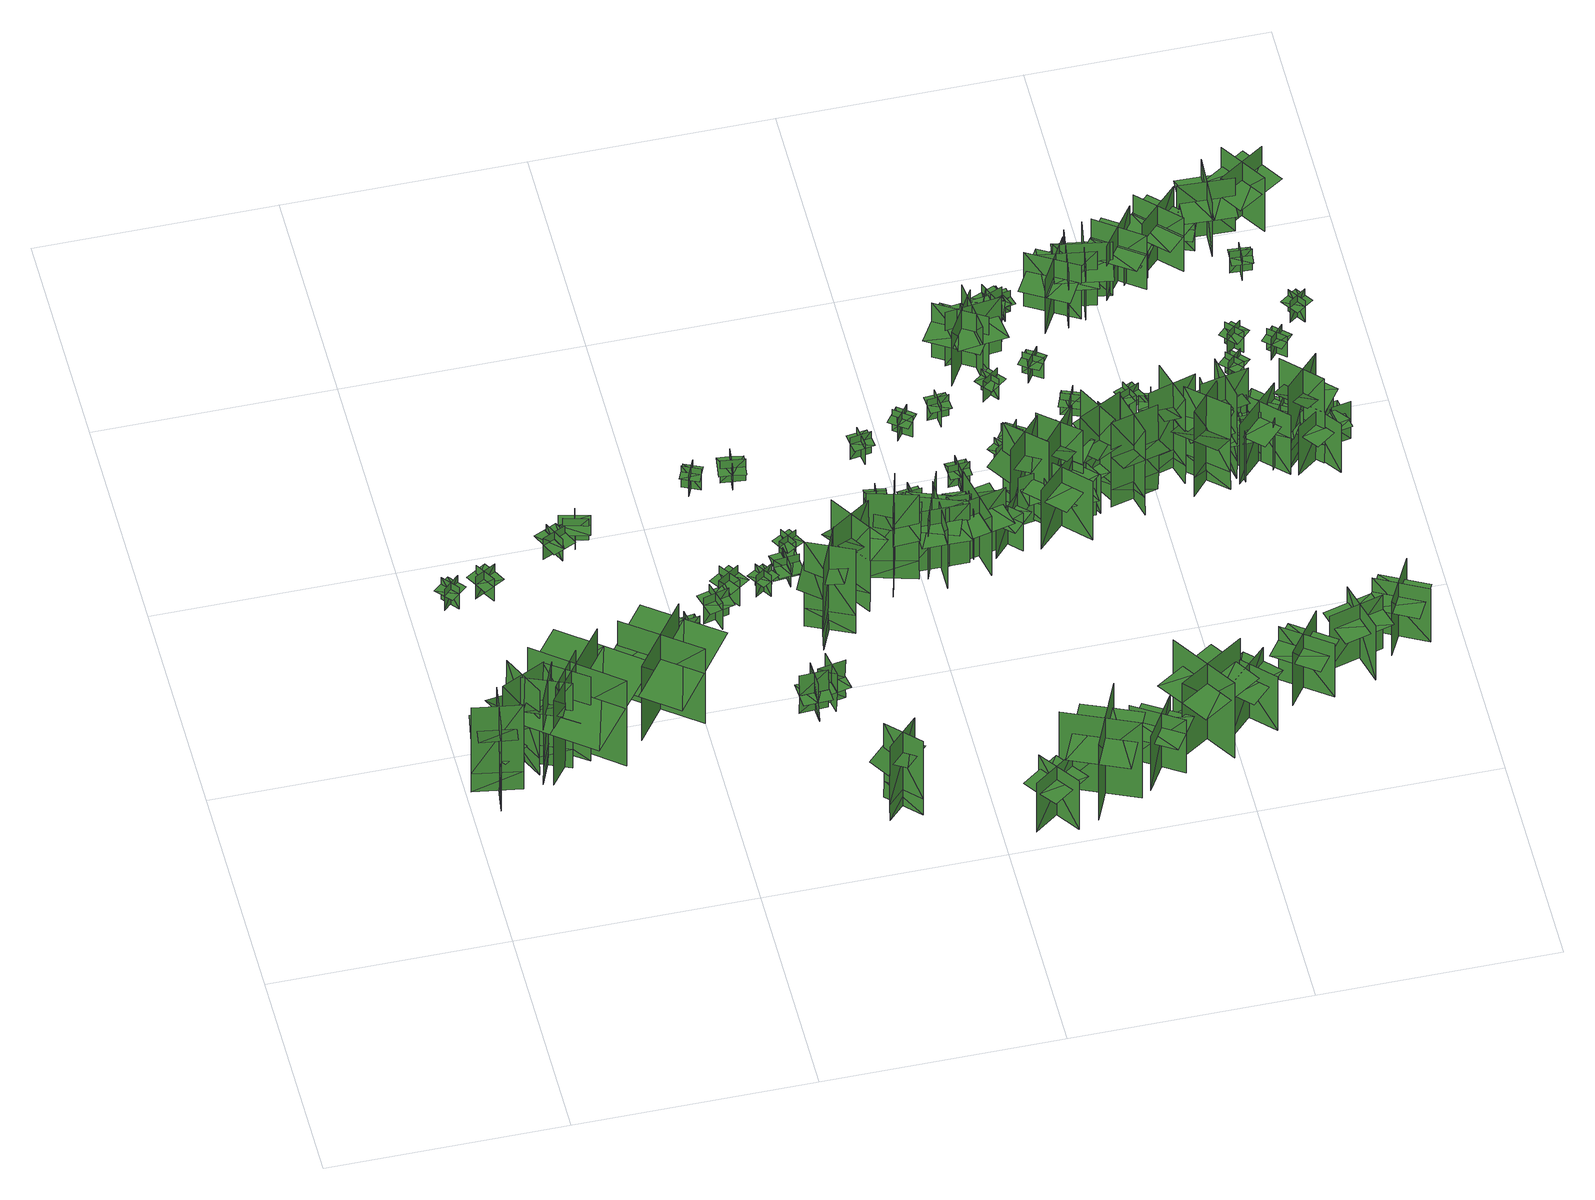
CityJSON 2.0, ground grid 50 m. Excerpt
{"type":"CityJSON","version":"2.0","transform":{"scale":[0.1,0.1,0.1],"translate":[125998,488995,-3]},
"CityObjects":{
"tree1":{"type":"SolitaryVegetationObject","geometry":[{"type":"MultiSurface","lod":"1","boundaries":[[[0,1,2]],[[0,2,3]],[[4,5,6]],[[4,6,7]],[[8,9,5]],[[8,5,4]],[[10,11,1]],[[10,1,0]],[[12,13,14]],[[12,14,15]],[[16,17,18]],[[16,18,19]]]}]},
"tree2":{"type":"SolitaryVegetationObject","geometry":[{"type":"MultiSurface","lod":"1","boundaries":[[[20,21,22]],[[20,22,23]],[[24,25,26]],[[24,26,27]],[[28,29,30]],[[28,30,31]],[[28,32,33]],[[28,33,29]]]}]},
"tree3":{"type":"SolitaryVegetationObject","geometry":[{"type":"MultiSurface","lod":"1","boundaries":[[[34,35,36]],[[34,36,37]],[[38,39,40]],[[38,40,41]],[[42,43,39]],[[42,39,38]],[[44,45,35]],[[44,35,34]],[[46,47,48]],[[46,48,49]],[[50,51,52]],[[50,52,53]]]}]},
"tree4":{"type":"SolitaryVegetationObject","geometry":[{"type":"MultiSurface","lod":"1","boundaries":[[[54,55,56]],[[54,56,57]],[[58,59,60]],[[58,60,61]],[[62,63,59]],[[62,59,58]],[[64,65,55]],[[64,55,54]],[[66,67,68]],[[66,68,69]],[[70,71,72]],[[70,72,73]]]}]},
"tree5":{"type":"SolitaryVegetationObject","geometry":[{"type":"MultiSurface","lod":"1","boundaries":[[[74,75,76]],[[74,76,77]],[[78,79,80]],[[78,80,81]],[[82,83,79]],[[82,79,78]],[[84,85,75]],[[84,75,74]],[[86,87,88]],[[86,88,89]],[[90,91,92]],[[90,92,93]]]}]},
"tree6":{"type":"SolitaryVegetationObject","geometry":[{"type":"MultiSurface","lod":"1","boundaries":[[[94,95,96]],[[94,96,97]],[[98,99,100]],[[98,100,101]],[[102,103,104]],[[102,104,105]],[[102,105,106]],[[102,106,107]]]}]},
"tree7":{"type":"SolitaryVegetationObject","geometry":[{"type":"MultiSurface","lod":"1","boundaries":[[[108,109,110]],[[108,110,111]],[[112,113,114]],[[112,114,115]],[[116,117,118]],[[116,118,119]],[[116,119,120]],[[116,120,121]]]}]},
"tree8":{"type":"SolitaryVegetationObject","geometry":[{"type":"MultiSurface","lod":"1","boundaries":[[[122,123,124]],[[122,124,125]],[[126,127,128]],[[126,128,129]],[[130,131,132]],[[130,132,133]],[[130,133,134]],[[130,134,135]]]}]},
"tree9":{"type":"SolitaryVegetationObject","geometry":[{"type":"MultiSurface","lod":"1","boundaries":[[[136,137,138]],[[136,138,139]],[[140,141,142]],[[140,142,143]],[[144,145,146]],[[144,146,147]],[[144,148,149]],[[144,149,145]]]}]},
"tree10":{"type":"SolitaryVegetationObject","geometry":[{"type":"MultiSurface","lod":"1","boundaries":[[[150,151,152]],[[150,152,153]],[[154,155,156]],[[154,156,157]],[[158,159,160]],[[158,160,161]],[[158,161,162]],[[158,162,163]]]}]},
"tree11":{"type":"SolitaryVegetationObject","geometry":[{"type":"MultiSurface","lod":"1","boundaries":[[[164,165,166]],[[164,166,167]],[[168,169,170]],[[168,170,171]],[[172,173,174]],[[172,174,175]],[[172,175,176]],[[172,176,177]]]}]},
"tree12":{"type":"SolitaryVegetationObject","geometry":[{"type":"MultiSurface","lod":"1","boundaries":[[[178,179,180]],[[178,180,181]],[[182,183,184]],[[182,184,185]],[[186,187,188]],[[186,188,189]],[[186,189,190]],[[186,190,191]]]}]},
"tree13":{"type":"SolitaryVegetationObject","geometry":[{"type":"MultiSurface","lod":"1","boundaries":[[[192,193,194]],[[192,194,195]],[[196,197,198]],[[196,198,199]],[[200,201,202]],[[200,202,203]],[[200,203,204]],[[200,204,205]]]}]},
"tree14":{"type":"SolitaryVegetationObject","geometry":[{"type":"MultiSurface","lod":"1","boundaries":[[[206,207,208]],[[206,208,209]],[[210,211,212]],[[210,212,213]],[[214,215,216]],[[214,216,217]],[[214,217,218]],[[214,218,219]]]}]},
"tree15":{"type":"SolitaryVegetationObject","geometry":[{"type":"MultiSurface","lod":"1","boundaries":[[[220,221,222]],[[220,222,223]],[[224,225,226]],[[224,226,227]],[[228,229,230]],[[228,230,231]],[[228,231,232]],[[228,232,233]]]}]},
"tree16":{"type":"SolitaryVegetationObject","geometry":[{"type":"MultiSurface","lod":"1","boundaries":[[[234,235,236]],[[234,236,237]],[[238,239,240]],[[238,240,241]],[[242,243,239]],[[242,239,238]],[[244,245,235]],[[244,235,234]],[[234,235,246]],[[234,246,247]],[[234,248,249]],[[234,249,235]]]}]},
"tree17":{"type":"SolitaryVegetationObject","geometry":[{"type":"MultiSurface","lod":"1","boundaries":[[[250,251,252]],[[250,252,253]],[[254,255,256]],[[254,256,257]],[[258,259,255]],[[258,255,254]],[[260,261,251]],[[260,251,250]],[[262,263,264]],[[262,264,265]],[[266,267,268]],[[266,268,269]]]}]},
"tree18":{"type":"SolitaryVegetationObject","geometry":[{"type":"MultiSurface","lod":"1","boundaries":[[[270,271,272]],[[270,272,273]],[[274,275,276]],[[274,276,277]],[[278,279,275]],[[278,275,274]],[[280,281,271]],[[280,271,270]],[[270,271,282]],[[270,282,283]],[[270,284,285]],[[270,285,271]]]}]},
"tree19":{"type":"SolitaryVegetationObject","geometry":[{"type":"MultiSurface","lod":"1","boundaries":[[[286,287,288]],[[286,288,289]],[[290,291,292]],[[290,292,293]],[[294,295,296]],[[294,296,297]],[[294,297,298]],[[294,298,299]]]}]},
"tree20":{"type":"SolitaryVegetationObject","geometry":[{"type":"MultiSurface","lod":"1","boundaries":[[[300,301,302]],[[300,302,303]],[[304,305,306]],[[304,306,307]],[[308,309,310]],[[308,310,311]],[[308,311,312]],[[308,312,313]]]}]},
"tree21":{"type":"SolitaryVegetationObject","geometry":[{"type":"MultiSurface","lod":"1","boundaries":[[[314,315,316]],[[314,316,317]],[[318,319,320]],[[318,320,321]],[[322,323,319]],[[322,319,318]],[[324,325,315]],[[324,315,314]],[[326,327,328]],[[326,328,329]],[[330,331,332]],[[330,332,333]]]}]},
"tree22":{"type":"SolitaryVegetationObject","geometry":[{"type":"MultiSurface","lod":"1","boundaries":[[[334,335,336]],[[334,336,337]],[[338,339,340]],[[338,340,341]],[[342,343,344]],[[342,344,345]],[[342,345,346]],[[342,346,347]]]}]},
"tree23":{"type":"SolitaryVegetationObject","geometry":[{"type":"MultiSurface","lod":"1","boundaries":[[[348,349,350]],[[348,350,351]],[[352,353,354]],[[352,354,355]],[[356,357,358]],[[356,358,359]],[[356,359,360]],[[356,360,361]]]}]},
"tree24":{"type":"SolitaryVegetationObject","geometry":[{"type":"MultiSurface","lod":"1","boundaries":[[[362,363,364]],[[362,364,365]],[[366,367,368]],[[366,368,369]],[[370,371,372]],[[370,372,373]],[[370,373,374]],[[370,374,375]]]}]},
"tree25":{"type":"SolitaryVegetationObject","geometry":[{"type":"MultiSurface","lod":"1","boundaries":[[[376,377,378]],[[376,378,379]],[[380,381,382]],[[380,382,383]],[[384,385,381]],[[384,381,380]],[[386,387,377]],[[386,377,376]],[[388,389,390]],[[388,390,391]],[[392,393,394]],[[392,394,395]]]}]},
"tree26":{"type":"SolitaryVegetationObject","geometry":[{"type":"MultiSurface","lod":"1","boundaries":[[[396,397,398]],[[396,398,399]],[[400,401,402]],[[400,402,403]],[[404,405,406]],[[404,406,407]],[[404,408,409]],[[404,409,405]]]}]},
"tree27":{"type":"SolitaryVegetationObject","geometry":[{"type":"MultiSurface","lod":"1","boundaries":[[[410,411,412]],[[410,412,413]],[[414,415,416]],[[414,416,417]],[[418,419,415]],[[418,415,414]],[[420,421,411]],[[420,411,410]],[[422,423,424]],[[422,424,425]],[[426,427,428]],[[426,428,429]]]}]},
"tree28":{"type":"SolitaryVegetationObject","geometry":[{"type":"MultiSurface","lod":"1","boundaries":[[[430,431,432]],[[430,432,433]],[[434,435,436]],[[434,436,437]],[[438,439,440]],[[438,440,441]],[[438,441,442]],[[438,442,443]]]}]},
"tree29":{"type":"SolitaryVegetationObject","geometry":[{"type":"MultiSurface","lod":"1","boundaries":[[[444,445,446]],[[444,446,447]],[[448,449,450]],[[448,450,451]],[[452,453,454]],[[452,454,455]],[[452,456,457]],[[452,457,453]]]}]},
"tree30":{"type":"SolitaryVegetationObject","geometry":[{"type":"MultiSurface","lod":"1","boundaries":[[[458,459,460]],[[458,460,461]],[[462,463,464]],[[462,464,465]],[[466,467,468]],[[466,468,469]],[[466,470,471]],[[466,471,467]]]}]},
"tree31":{"type":"SolitaryVegetationObject","geometry":[{"type":"MultiSurface","lod":"1","boundaries":[[[472,473,474]],[[472,474,475]],[[476,477,478]],[[476,478,479]],[[480,481,482]],[[480,482,483]],[[480,484,485]],[[480,485,481]]]}]},
"tree32":{"type":"SolitaryVegetationObject","geometry":[{"type":"MultiSurface","lod":"1","boundaries":[[[486,487,488]],[[486,488,489]],[[490,491,492]],[[490,492,493]],[[494,495,496]],[[494,496,497]],[[494,497,498]],[[494,498,499]]]}]},
"tree33":{"type":"SolitaryVegetationObject","geometry":[{"type":"MultiSurface","lod":"1","boundaries":[[[500,501,502]],[[500,502,503]],[[504,505,506]],[[504,506,507]],[[508,509,510]],[[508,510,511]],[[508,511,512]],[[508,512,513]]]}]},
"tree34":{"type":"SolitaryVegetationObject","geometry":[{"type":"MultiSurface","lod":"1","boundaries":[[[514,515,516]],[[514,516,517]],[[518,519,520]],[[518,520,521]],[[522,523,524]],[[522,524,525]],[[522,526,527]],[[522,527,523]]]}]},
"tree35":{"type":"SolitaryVegetationObject","geometry":[{"type":"MultiSurface","lod":"1","boundaries":[[[528,529,530]],[[528,530,531]],[[532,533,534]],[[532,534,535]],[[536,537,538]],[[536,538,539]],[[536,540,541]],[[536,541,537]]]}]},
"tree36":{"type":"SolitaryVegetationObject","geometry":[{"type":"MultiSurface","lod":"1","boundaries":[[[542,543,544]],[[542,544,545]],[[546,547,548]],[[546,548,549]],[[550,551,552]],[[550,552,553]],[[550,553,554]],[[550,554,555]]]}]},
"tree37":{"type":"SolitaryVegetationObject","geometry":[{"type":"MultiSurface","lod":"1","boundaries":[[[556,557,558]],[[556,558,559]],[[560,561,562]],[[560,562,563]],[[564,565,566]],[[564,566,567]],[[564,568,569]],[[564,569,565]]]}]},
"tree38":{"type":"SolitaryVegetationObject","geometry":[{"type":"MultiSurface","lod":"1","boundaries":[[[570,571,572]],[[570,572,573]],[[574,575,576]],[[574,576,577]],[[578,579,580]],[[578,580,581]],[[578,581,582]],[[578,582,583]]]}]},
"tree39":{"type":"SolitaryVegetationObject","geometry":[{"type":"MultiSurface","lod":"1","boundaries":[[[584,585,586]],[[584,586,587]],[[588,589,590]],[[588,590,591]],[[592,593,594]],[[592,594,595]],[[592,596,597]],[[592,597,593]]]}]},
"tree40":{"type":"SolitaryVegetationObject","geometry":[{"type":"MultiSurface","lod":"1","boundaries":[[[598,599,600]],[[598,600,601]],[[602,603,604]],[[602,604,605]],[[606,607,608]],[[606,608,609]],[[606,609,610]],[[606,610,611]]]}]},
"tree41":{"type":"SolitaryVegetationObject","geometry":[{"type":"MultiSurface","lod":"1","boundaries":[[[612,613,614]],[[612,614,615]],[[616,617,618]],[[616,618,619]],[[620,621,617]],[[620,617,616]],[[622,623,613]],[[622,613,612]],[[624,625,626]],[[624,626,627]],[[628,629,630]],[[628,630,631]]]}]},
"tree42":{"type":"SolitaryVegetationObject","geometry":[{"type":"MultiSurface","lod":"1","boundaries":[[[632,633,634]],[[632,634,635]],[[636,637,638]],[[636,638,639]],[[640,641,642]],[[640,642,643]],[[640,644,645]],[[640,645,641]]]}]},
"tree43":{"type":"SolitaryVegetationObject","geometry":[{"type":"MultiSurface","lod":"1","boundaries":[[[646,647,648]],[[646,648,649]],[[650,651,652]],[[650,652,653]],[[654,655,656]],[[654,656,657]],[[654,657,658]],[[654,658,659]]]}]},
"tree44":{"type":"SolitaryVegetationObject","geometry":[{"type":"MultiSurface","lod":"1","boundaries":[[[660,661,662]],[[660,662,663]],[[664,665,666]],[[664,666,667]],[[668,669,670]],[[668,670,671]],[[668,672,673]],[[668,673,669]]]}]},
"tree45":{"type":"SolitaryVegetationObject","geometry":[{"type":"MultiSurface","lod":"1","boundaries":[[[674,675,676]],[[674,676,677]],[[678,679,680]],[[678,680,681]],[[682,683,684]],[[682,684,685]],[[682,686,687]],[[682,687,683]]]}]},
"tree46":{"type":"SolitaryVegetationObject","geometry":[{"type":"MultiSurface","lod":"1","boundaries":[[[688,689,690]],[[688,690,691]],[[692,693,694]],[[692,694,695]],[[696,697,698]],[[696,698,699]],[[696,699,700]],[[696,700,701]]]}]},
"tree47":{"type":"SolitaryVegetationObject","geometry":[{"type":"MultiSurface","lod":"1","boundaries":[[[702,703,704]],[[702,704,705]],[[706,707,708]],[[706,708,709]],[[710,711,707]],[[710,707,706]],[[712,713,703]],[[712,703,702]],[[714,715,716]],[[714,716,717]],[[718,719,720]],[[718,720,721]]]}]},
"tree48":{"type":"SolitaryVegetationObject","geometry":[{"type":"MultiSurface","lod":"1","boundaries":[[[722,723,724]],[[722,724,725]],[[726,727,728]],[[726,728,729]],[[730,731,732]],[[730,732,733]],[[730,734,735]],[[730,735,731]]]}]},
"tree49":{"type":"SolitaryVegetationObject","geometry":[{"type":"MultiSurface","lod":"1","boundaries":[[[736,737,738]],[[736,738,739]],[[740,741,742]],[[740,742,743]],[[744,745,746]],[[744,746,747]],[[744,745,748]],[[744,748,749]]]}]},
"tree50":{"type":"SolitaryVegetationObject","geometry":[{"type":"MultiSurface","lod":"1","boundaries":[[[750,751,752]],[[750,752,753]],[[754,755,756]],[[754,756,757]],[[758,759,760]],[[758,760,761]],[[758,761,762]],[[758,762,763]]]}]},
"tree51":{"type":"SolitaryVegetationObject","geometry":[{"type":"MultiSurface","lod":"1","boundaries":[[[764,765,766]],[[764,766,767]],[[768,769,770]],[[768,770,771]],[[772,773,774]],[[772,774,775]],[[772,773,776]],[[772,776,777]]]}]},
"tree52":{"type":"SolitaryVegetationObject","geometry":[{"type":"MultiSurface","lod":"1","boundaries":[[[778,779,780]],[[778,780,781]],[[782,783,784]],[[782,784,785]],[[786,787,788]],[[786,788,789]],[[786,790,791]],[[786,791,787]]]}]},
"tree53":{"type":"SolitaryVegetationObject","geometry":[{"type":"MultiSurface","lod":"1","boundaries":[[[792,793,794]],[[792,794,795]],[[796,797,798]],[[796,798,799]],[[800,801,802]],[[800,802,803]],[[800,804,805]],[[800,805,801]]]}]},
"tree54":{"type":"SolitaryVegetationObject","geometry":[{"type":"MultiSurface","lod":"1","boundaries":[[[806,807,808]],[[806,808,809]],[[810,811,812]],[[810,812,813]],[[814,815,816]],[[814,816,817]],[[814,817,818]],[[814,818,819]]]}]},
"tree55":{"type":"SolitaryVegetationObject","geometry":[{"type":"MultiSurface","lod":"1","boundaries":[[[820,821,822]],[[820,822,823]],[[824,825,826]],[[824,826,827]],[[828,829,830]],[[828,830,831]],[[828,831,832]],[[828,832,833]]]}]},
"tree56":{"type":"SolitaryVegetationObject","geometry":[{"type":"MultiSurface","lod":"1","boundaries":[[[834,835,836]],[[834,836,837]],[[838,839,840]],[[838,840,841]],[[842,843,839]],[[842,839,838]],[[844,845,835]],[[844,835,834]],[[846,847,848]],[[846,848,849]],[[850,851,852]],[[850,852,853]]]}]},
"tree57":{"type":"SolitaryVegetationObject","geometry":[{"type":"MultiSurface","lod":"1","boundaries":[[[854,855,856]],[[854,856,857]],[[858,859,860]],[[858,860,861]],[[862,863,864]],[[862,864,865]],[[862,865,866]],[[862,866,867]]]}]},
"tree58":{"type":"SolitaryVegetationObject","geometry":[{"type":"MultiSurface","lod":"1","boundaries":[[[868,869,870]],[[868,870,871]],[[872,873,874]],[[872,874,875]],[[876,877,878]],[[876,878,879]],[[876,879,880]],[[876,880,881]]]}]},
"tree59":{"type":"SolitaryVegetationObject","geometry":[{"type":"MultiSurface","lod":"1","boundaries":[[[882,883,884]],[[882,884,885]],[[886,887,888]],[[886,888,889]],[[890,891,892]],[[890,892,893]],[[890,893,894]],[[890,894,895]]]}]},
"tree60":{"type":"SolitaryVegetationObject","geometry":[{"type":"MultiSurface","lod":"1","boundaries":[[[896,897,898]],[[896,898,899]],[[900,901,902]],[[900,902,903]],[[904,905,901]],[[904,901,900]],[[906,907,897]],[[906,897,896]],[[908,909,910]],[[908,910,911]],[[912,913,914]],[[912,914,915]]]}]},
"tree61":{"type":"SolitaryVegetationObject","geometry":[{"type":"MultiSurface","lod":"1","boundaries":[[[916,917,918]],[[916,918,919]],[[920,921,922]],[[920,922,923]],[[924,925,926]],[[924,926,927]],[[924,927,928]],[[924,928,929]]]}]},
"tree62":{"type":"SolitaryVegetationObject","geometry":[{"type":"MultiSurface","lod":"1","boundaries":[[[930,931,932]],[[930,932,933]],[[934,935,936]],[[934,936,937]],[[938,939,940]],[[938,940,941]],[[938,941,942]],[[938,942,943]]]}]},
"tree63":{"type":"SolitaryVegetationObject","geometry":[{"type":"MultiSurface","lod":"1","boundaries":[[[944,945,946]],[[944,946,947]],[[948,949,950]],[[948,950,951]],[[952,953,954]],[[952,954,955]],[[952,956,957]],[[952,957,953]]]}]},
"tree64":{"type":"SolitaryVegetationObject","geometry":[{"type":"MultiSurface","lod":"1","boundaries":[[[958,959,960]],[[958,960,961]],[[962,963,964]],[[962,964,965]],[[966,967,968]],[[966,968,969]],[[966,969,970]],[[966,970,971]]]}]},
"tree65":{"type":"SolitaryVegetationObject","geometry":[{"type":"MultiSurface","lod":"1","boundaries":[[[972,973,974]],[[972,974,975]],[[976,977,978]],[[976,978,979]],[[980,981,982]],[[980,982,983]],[[980,981,984]],[[980,984,985]]]}]},
"tree66":{"type":"SolitaryVegetationObject","geometry":[{"type":"MultiSurface","lod":"1","boundaries":[[[986,987,988]],[[986,988,989]],[[990,991,992]],[[990,992,993]],[[994,995,991]],[[994,991,990]],[[996,997,987]],[[996,987,986]],[[998,999,1000]],[[998,1000,1001]],[[1002,1003,1004]],[[1002,1004,1005]]]}]},
"tree67":{"type":"SolitaryVegetationObject","geometry":[{"type":"MultiSurface","lod":"1","boundaries":[[[1006,1007,1008]],[[1006,1008,1009]],[[1010,1011,1012]],[[1010,1012,1013]],[[1014,1015,1016]],[[1014,1016,1017]],[[1014,1017,1018]],[[1014,1018,1019]]]}]},
"tree68":{"type":"SolitaryVegetationObject","geometry":[{"type":"MultiSurface","lod":"1","boundaries":[[[1020,1021,1022]],[[1020,1022,1023]],[[1024,1025,1026]],[[1024,1026,1027]],[[1028,1029,1030]],[[1028,1030,1031]],[[1028,1029,1032]],[[1028,1032,1033]]]}]},
"tree69":{"type":"SolitaryVegetationObject","geometry":[{"type":"MultiSurface","lod":"1","boundaries":[[[1034,1035,1036]],[[1034,1036,1037]],[[1038,1039,1040]],[[1038,1040,1041]],[[1042,1043,1039]],[[1042,1039,1038]],[[1044,1045,1035]],[[1044,1035,1034]],[[1046,1047,1048]],[[1046,1048,1049]],[[1050,1051,1052]],[[1050,1052,1053]]]}]},
"tree70":{"type":"SolitaryVegetationObject","geometry":[{"type":"MultiSurface","lod":"1","boundaries":[[[1054,1055,1056]],[[1054,1056,1057]],[[1058,1059,1060]],[[1058,1060,1061]],[[1062,1063,1064]],[[1062,1064,1065]],[[1062,1065,1066]],[[1062,1066,1067]]]}]},
"tree71":{"type":"SolitaryVegetationObject","geometry":[{"type":"MultiSurface","lod":"1","boundaries":[[[1068,1069,1070]],[[1068,1070,1071]],[[1072,1073,1074]],[[1072,1074,1075]],[[1076,1077,1078]],[[1076,1078,1079]],[[1076,1077,1080]],[[1076,1080,1081]]]}]},
"tree72":{"type":"SolitaryVegetationObject","geometry":[{"type":"MultiSurface","lod":"1","boundaries":[[[1082,1083,1084]],[[1082,1084,1085]],[[1086,1087,1088]],[[1086,1088,1089]],[[1090,1091,1092]],[[1090,1092,1093]],[[1090,1094,1095]],[[1090,1095,1091]]]}]},
"tree73":{"type":"SolitaryVegetationObject","geometry":[{"type":"MultiSurface","lod":"1","boundaries":[[[1096,1097,1098]],[[1096,1098,1099]],[[1100,1101,1102]],[[1100,1102,1103]],[[1104,1105,1106]],[[1104,1106,1107]],[[1104,1108,1109]],[[1104,1109,1105]]]}]},
"tree74":{"type":"SolitaryVegetationObject","geometry":[{"type":"MultiSurface","lod":"1","boundaries":[[[1110,1111,1112]],[[1110,1112,1113]],[[1114,1115,1116]],[[1114,1116,1117]],[[1118,1119,1115]],[[1118,1115,1114]],[[1120,1121,1111]],[[1120,1111,1110]],[[1122,1123,1124]],[[1122,1124,1125]],[[1126,1127,1128]],[[1126,1128,1129]]]}]},
"tree75":{"type":"SolitaryVegetationObject","geometry":[{"type":"MultiSurface","lod":"1","boundaries":[[[1130,1131,1132]],[[1130,1132,1133]],[[1134,1135,1136]],[[1134,1136,1137]],[[1138,1139,1140]],[[1138,1140,1141]],[[1138,1142,1143]],[[1138,1143,1139]]]}]},
"tree76":{"type":"SolitaryVegetationObject","geometry":[{"type":"MultiSurface","lod":"1","boundaries":[[[1144,1145,1146]],[[1144,1146,1147]],[[1148,1149,1150]],[[1148,1150,1151]],[[1152,1153,1154]],[[1152,1154,1155]],[[1152,1153,1156]],[[1152,1156,1157]]]}]},
"tree77":{"type":"SolitaryVegetationObject","geometry":[{"type":"MultiSurface","lod":"1","boundaries":[[[1158,1159,1160]],[[1158,1160,1161]],[[1162,1163,1164]],[[1162,1164,1165]],[[1166,1167,1168]],[[1166,1168,1169]],[[1166,1170,1171]],[[1166,1171,1167]]]}]},
"tree78":{"type":"SolitaryVegetationObject","geometry":[{"type":"MultiSurface","lod":"1","boundaries":[[[1172,1173,1174]],[[1172,1174,1175]],[[1176,1177,1178]],[[1176,1178,1179]],[[1180,1181,1182]],[[1180,1182,1183]],[[1180,1184,1185]],[[1180,1185,1181]]]}]},
"tree79":{"type":"SolitaryVegetationObject","geometry":[{"type":"MultiSurface","lod":"1","boundaries":[[[1186,1187,1188]],[[1186,1188,1189]],[[1190,1191,1192]],[[1190,1192,1193]],[[1194,1195,1196]],[[1194,1196,1197]],[[1194,1195,1198]],[[1194,1198,1199]]]}]},
"tree80":{"type":"SolitaryVegetationObject","geometry":[{"type":"MultiSurface","lod":"1","boundaries":[[[1200,1201,1202]],[[1200,1202,1203]],[[1204,1205,1206]],[[1204,1206,1207]],[[1208,1209,1210]],[[1208,1210,1211]],[[1208,1212,1213]],[[1208,1213,1209]]]}]},
"tree81":{"type":"SolitaryVegetationObject","geometry":[{"type":"MultiSurface","lod":"1","boundaries":[[[1214,1215,1216]],[[1214,1216,1217]],[[1218,1219,1220]],[[1218,1220,1221]],[[1222,1223,1224]],[[1222,1224,1225]],[[1222,1225,1226]],[[1222,1226,1227]]]}]},
"tree82":{"type":"SolitaryVegetationObject","geometry":[{"type":"MultiSurface","lod":"1","boundaries":[[[1228,1229,1230]],[[1228,1230,1231]],[[1232,1233,1234]],[[1232,1234,1235]],[[1236,1237,1238]],[[1236,1238,1239]],[[1236,1237,1240]],[[1236,1240,1241]]]}]},
"tree83":{"type":"SolitaryVegetationObject","geometry":[{"type":"MultiSurface","lod":"1","boundaries":[[[1242,1243,1244]],[[1242,1244,1245]],[[1246,1247,1248]],[[1246,1248,1249]],[[1250,1251,1247]],[[1250,1247,1246]],[[1252,1253,1243]],[[1252,1243,1242]],[[1254,1255,1256]],[[1254,1256,1257]],[[1258,1259,1260]],[[1258,1260,1261]]]}]},
"tree84":{"type":"SolitaryVegetationObject","geometry":[{"type":"MultiSurface","lod":"1","boundaries":[[[1262,1263,1264]],[[1262,1264,1265]],[[1266,1267,1268]],[[1266,1268,1269]],[[1270,1271,1272]],[[1270,1272,1273]],[[1270,1273,1274]],[[1270,1274,1275]]]}]},
"tree85":{"type":"SolitaryVegetationObject","geometry":[{"type":"MultiSurface","lod":"1","boundaries":[[[1276,1277,1278]],[[1276,1278,1279]],[[1280,1281,1282]],[[1280,1282,1283]],[[1284,1285,1286]],[[1284,1286,1287]],[[1284,1288,1289]],[[1284,1289,1285]]]}]},
"tree86":{"type":"SolitaryVegetationObject","geometry":[{"type":"MultiSurface","lod":"1","boundaries":[[[1290,1291,1292]],[[1290,1292,1293]],[[1294,1295,1296]],[[1294,1296,1297]],[[1298,1299,1300]],[[1298,1300,1301]],[[1298,1299,1302]],[[1298,1302,1303]]]}]},
"tree87":{"type":"SolitaryVegetationObject","geometry":[{"type":"MultiSurface","lod":"1","boundaries":[[[1304,1305,1306]],[[1304,1306,1307]],[[1308,1309,1310]],[[1308,1310,1311]],[[1312,1313,1314]],[[1312,1314,1315]],[[1312,1316,1317]],[[1312,1317,1313]]]}]},
"tree88":{"type":"SolitaryVegetationObject","geometry":[{"type":"MultiSurface","lod":"1","boundaries":[[[1318,1319,1320]],[[1318,1320,1321]],[[1322,1323,1324]],[[1322,1324,1325]],[[1326,1327,1328]],[[1326,1328,1329]],[[1326,1329,1330]],[[1326,1330,1331]]]}]},
"tree89":{"type":"SolitaryVegetationObject","geometry":[{"type":"MultiSurface","lod":"1","boundaries":[[[1332,1333,1334]],[[1332,1334,1335]],[[1336,1337,1338]],[[1336,1338,1339]],[[1340,1341,1342]],[[1340,1342,1343]],[[1340,1341,1344]],[[1340,1344,1345]]]}]},
"tree90":{"type":"SolitaryVegetationObject","geometry":[{"type":"MultiSurface","lod":"1","boundaries":[[[1346,1347,1348]],[[1346,1348,1349]],[[1350,1351,1352]],[[1350,1352,1353]],[[1354,1355,1356]],[[1354,1356,1357]],[[1354,1357,1358]],[[1354,1358,1359]]]}]},
"tree91":{"type":"SolitaryVegetationObject","geometry":[{"type":"MultiSurface","lod":"1","boundaries":[[[1360,1361,1362]],[[1360,1362,1363]],[[1364,1365,1366]],[[1364,1366,1367]],[[1368,1369,1370]],[[1368,1370,1371]],[[1368,1371,1372]],[[1368,1372,1373]]]}]},
"tree92":{"type":"SolitaryVegetationObject","geometry":[{"type":"MultiSurface","lod":"1","boundaries":[[[1374,1375,1376]],[[1374,1376,1377]],[[1378,1379,1380]],[[1378,1380,1381]],[[1382,1383,1384]],[[1382,1384,1385]],[[1382,1383,1386]],[[1382,1386,1387]]]}]}
},
"vertices":[
[6,383,81],[108,366,81],[108,365,276],[5,381,276],[51,319,82],[68,421,82],[67,422,276],[51,319,276],[51,319,30],[67,422,30],[5,381,30],[108,365,30],[6,382,176],[108,365,176],[116,418,195],[14,434,195],[94,368,207],[17,379,207],[11,340,217],[88,329,217],
[101,376,33],[52,442,33],[52,442,143],[101,376,143],[110,441,33],[44,391,33],[44,391,143],[110,441,143],[97,382,114],[52,442,114],[25,422,114],[71,362,114],[123,401,114],[78,462,114],
[145,390,85],[99,483,85],[101,484,280],[146,391,280],[171,464,86],[77,419,86],[78,418,280],[171,463,280],[171,463,34],[78,418,34],[146,391,34],[101,484,34],[146,391,180],[100,484,180],[53,461,199],[98,368,199],[107,471,211],[141,401,211],[176,419,222],[142,488,222],
[119,438,83],[214,398,83],[214,396,278],[118,436,278],[148,365,84],[188,461,84],[187,461,278],[147,366,278],[147,366,32],[187,461,32],[118,436,32],[214,396,32],[118,437,178],[214,397,178],[234,445,197],[139,486,197],[201,402,209],[129,432,209],[114,396,220],[186,366,220],
[251,402,86],[167,462,86],[168,463,280],[252,403,280],[238,479,86],[179,394,86],[179,394,280],[239,478,280],[239,478,34],[179,394,34],[252,403,34],[168,463,34],[252,403,181],[167,462,181],[137,419,199],[221,360,199],[179,454,211],[243,410,211],[265,442,222],[201,487,222],
[63,852,39],[96,882,39],[96,882,101],[63,852,101],[92,850,39],[63,884,39],[63,884,101],[92,850,101],[92,850,83],[109,865,83],[80,898,83],[63,884,83],[46,869,83],[75,836,83],
[149,508,32],[149,508,280],[318,377,280],[318,377,32],[293,524,32],[293,524,280],[167,360,280],[167,360,32],[312,549,199],[227,614,199],[71,411,199],[155,345,199],[240,280,199],[397,483,199],
[137,897,39],[163,854,39],[163,854,104],[137,897,104],[129,868,39],[129,868,104],[173,893,104],[173,893,39],[129,868,81],[143,844,81],[187,869,81],[173,893,81],[159,917,81],[116,891,81],
[220,461,33],[323,486,33],[323,486,173],[220,461,173],[292,417,33],[267,521,33],[267,521,173],[292,417,173],[229,463,137],[323,486,137],[314,527,137],[219,504,137],[239,422,137],[333,445,137],
[344,563,32],[344,563,249],[494,451,249],[494,451,32],[470,579,32],[470,579,249],[362,435,249],[362,435,32],[486,601,178],[411,657,178],[277,478,178],[352,422,178],[427,365,178],[561,545,178],
[331,961,39],[331,961,101],[282,939,101],[282,939,39],[318,927,39],[318,927,101],[296,974,101],[296,974,39],[321,920,81],[346,931,81],[319,990,81],[294,978,81],[270,967,81],[297,909,81],
[349,951,38],[349,951,100],[361,1003,100],[361,1003,38],[331,982,38],[331,982,100],[381,970,100],[381,970,38],[323,984,80],[317,958,80],[379,943,80],[385,969,80],[391,995,80],[329,1010,80],
[490,661,39],[534,669,39],[534,669,101],[490,661,101],[514,644,39],[506,688,39],[506,688,101],[514,644,101],[514,644,84],[536,648,84],[528,692,84],[506,688,84],[484,684,84],[492,640,84],
[568,732,40],[582,678,40],[582,678,117],[568,732,117],[549,700,40],[603,714,40],[603,714,117],[549,700,117],[549,700,95],[556,673,95],[610,687,95],[603,714,95],[596,741,95],[542,727,95],
[634,768,40],[588,737,40],[588,737,117],[634,768,117],[598,775,40],[629,730,40],[629,730,117],[598,775,117],[598,775,95],[575,760,95],[606,714,95],[629,730,95],[652,745,95],[621,791,95],
[713,414,76],[710,473,76],[679,471,76],[683,412,76],[682,440,76],[741,444,76],[741,447,130],[682,444,130],[682,444,21],[741,447,21],[716,414,21],[712,473,21],[710,473,130],[713,414,130],[743,415,76],[740,475,76],
[790,130,64],[854,194,64],[855,193,234],[791,129,234],[858,130,64],[794,194,64],[793,193,234],[857,129,234],[857,129,19],[793,193,19],[791,129,19],[855,193,19],[790,130,147],[854,194,147],[822,226,164],[757,162,164],[845,185,174],[798,136,174],[822,112,183],[870,161,183],
[745,491,76],[755,432,76],[786,438,76],[775,496,76],[779,468,76],[720,457,76],[721,454,130],[780,464,130],[780,464,21],[721,454,21],[742,490,21],[753,432,21],[755,432,130],[745,491,130],[715,485,76],[726,427,76],
[666,746,40],[703,771,40],[703,771,102],[666,746,102],[695,740,40],[671,777,40],[671,777,102],[695,740,102],[695,740,84],[714,753,84],[689,789,84],[671,777,84],[652,765,84],[677,728,84],
[599,1039,36],[616,1077,36],[616,1077,97],[599,1039,97],[627,1050,36],[590,1067,36],[590,1067,97],[627,1050,97],[627,1050,81],[635,1068,81],[598,1085,81],[590,1067,81],[582,1049,81],[619,1032,81],
[762,585,86],[804,680,86],[806,679,281],[764,584,281],[835,613,87],[741,655,87],[741,654,281],[835,612,281],[835,612,35],[741,654,35],[764,584,35],[806,679,35],[763,585,181],[805,679,181],[757,701,200],[715,606,200],[800,666,212],[768,595,212],[804,579,223],[836,650,223],
[761,782,41],[761,782,103],[708,777,103],[708,777,41],[738,755,41],[738,755,103],[733,806,103],[733,806,41],[739,747,83],[765,750,83],[759,813,83],[732,811,83],[706,808,83],[712,744,83],
[769,845,42],[730,823,42],[730,823,104],[769,845,104],[740,853,42],[762,814,42],[762,814,104],[740,853,104],[740,853,87],[721,842,87],[743,803,87],[762,814,87],[781,825,87],[760,864,87],
[667,1057,39],[717,1051,39],[717,1051,103],[667,1057,103],[686,1033,39],[686,1033,103],[692,1083,103],[692,1083,39],[686,1033,81],[713,1029,81],[719,1079,81],[692,1083,81],[665,1086,81],[659,1036,81],
[819,748,89],[876,661,89],[874,660,284],[817,747,284],[802,671,89],[889,728,89],[888,729,284],[802,672,284],[802,672,38],[888,729,38],[817,747,38],[874,660,38],[818,747,184],[875,660,184],[919,690,203],[862,776,203],[867,672,215],[824,737,215],[791,715,225],[834,650,225],
[1064,35,18],[1150,97,18],[1150,97,159],[1064,35,159],[1147,22,18],[1085,108,18],[1085,108,159],[1147,22,159],[1071,40,122],[1150,97,122],[1126,131,122],[1047,74,122],[1096,6,122],[1175,63,122],
[956,787,88],[929,687,88],[928,687,283],[955,788,283],[888,748,89],[988,722,89],[989,722,283],[888,749,283],[888,749,37],[989,722,37],[955,788,37],[928,687,37],[955,787,183],[928,687,183],[980,674,202],[1006,774,202],[932,701,214],[952,776,214],[914,786,225],[894,711,225],
[966,907,42],[922,913,42],[922,913,103],[966,907,103],[948,930,42],[943,886,42],[943,886,103],[948,930,103],[948,930,86],[926,933,86],[921,889,86],[943,886,86],[965,884,86],[970,927,86],
[1039,820,31],[1039,690,31],[1039,690,204],[1039,820,204],[967,747,31],[1097,747,31],[1097,747,204],[967,747,204],[1039,809,159],[1039,690,159],[1090,690,159],[1090,809,159],[987,809,159],[987,690,159],
[1258,201,5],[1192,49,5],[1192,49,224],[1258,201,224],[1137,152,5],[1289,86,5],[1289,86,224],[1137,152,224],[1253,188,167],[1192,49,167],[1252,23,167],[1313,162,167],[1193,214,167],[1132,76,167],
[1095,749,34],[973,794,34],[973,794,207],[1095,749,207],[1051,842,34],[1006,720,34],[1006,720,207],[1051,842,207],[1084,753,162],[973,794,162],[955,746,162],[1066,705,162],[1102,801,162],[991,843,162],
[946,1077,46],[953,1033,46],[953,1033,108],[946,1077,108],[928,1053,46],[972,1060,46],[972,1060,108],[928,1053,108],[928,1053,91],[932,1031,91],[975,1038,91],[972,1060,91],[968,1082,91],[925,1075,91],
[1017,874,41],[1011,918,41],[1011,918,103],[1017,874,103],[1035,897,41],[991,891,41],[991,891,103],[1035,897,103],[1035,897,86],[1032,919,86],[988,913,86],[991,891,86],[994,869,86],[1037,875,86],
[1103,832,30],[1131,705,30],[1131,705,202],[1103,832,202],[1048,745,30],[1175,773,30],[1175,773,202],[1048,745,202],[1105,821,157],[1131,705,157],[1181,716,157],[1156,832,157],[1055,810,157],[1081,694,157],
[1167,793,35],[1061,798,35],[1061,798,176],[1167,793,176],[1110,855,35],[1105,749,35],[1105,749,176],[1110,855,176],[1158,794,139],[1061,798,139],[1059,756,139],[1156,752,139],[1160,836,139],[1063,840,139],
[1025,1108,47],[1060,1081,47],[1060,1081,108],[1025,1108,108],[1029,1078,47],[1056,1114,47],[1056,1114,108],[1029,1078,108],[1029,1078,91],[1047,1065,91],[1073,1100,91],[1056,1114,91],[1038,1127,91],[1011,1092,91],
[1286,185,14],[1386,122,14],[1386,122,170],[1286,185,170],[1308,94,14],[1370,194,14],[1370,194,170],[1308,94,170],[1294,180,130],[1386,122,130],[1411,162,130],[1319,219,130],[1270,140,130],[1361,83,130],
[1098,937,46],[1142,940,46],[1142,940,107],[1098,937,107],[1120,917,46],[1117,962,46],[1117,962,107],[1120,917,107],[1120,917,90],[1142,919,90],[1139,963,90],[1117,962,90],[1095,960,90],[1098,916,90],
[1147,811,31],[1206,753,31],[1206,753,141],[1147,811,141],[1149,745,31],[1206,805,31],[1206,805,141],[1149,745,141],[1152,806,112],[1206,753,112],[1229,777,112],[1174,829,112],[1129,782,112],[1184,730,112],
[1117,1138,48],[1121,1094,48],[1121,1094,109],[1117,1138,109],[1098,1116,48],[1142,1120,48],[1142,1120,109],[1098,1116,109],[1098,1116,92],[1100,1094,92],[1144,1098,92],[1142,1120,92],[1140,1142,92],[1096,1138,92],
[1190,797,89],[1261,873,89],[1262,872,284],[1191,796,284],[1268,800,90],[1193,870,90],[1192,870,284],[1268,799,284],[1268,799,38],[1192,870,38],[1191,796,38],[1262,872,38],[1191,797,184],[1262,872,184],[1223,908,203],[1152,833,203],[1252,862,215],[1199,805,215],[1228,778,226],[1281,835,226],
[1247,884,33],[1264,779,33],[1264,779,174],[1247,884,174],[1198,815,33],[1303,832,33],[1303,832,174],[1198,815,174],[1248,875,138],[1264,779,138],[1305,785,138],[1290,881,138],[1207,868,138],[1222,772,138],
[1200,961,45],[1237,986,45],[1237,986,106],[1200,961,106],[1229,956,45],[1204,992,45],[1204,992,106],[1229,956,106],[1229,956,89],[1247,968,89],[1222,1005,89],[1204,992,89],[1186,979,89],[1211,943,89],
[1526,257,9],[1388,167,9],[1388,167,228],[1526,257,228],[1398,283,9],[1489,144,9],[1489,144,228],[1398,283,228],[1515,249,171],[1388,167,171],[1424,112,171],[1550,195,171],[1479,304,171],[1352,221,171],
[1242,751,29],[1335,842,29],[1335,842,201],[1242,751,201],[1345,751,29],[1254,843,29],[1254,843,201],[1345,751,201],[1250,759,156],[1335,842,156],[1299,879,156],[1214,795,156],[1286,722,156],[1371,805,156],
[1262,998,45],[1225,1023,45],[1225,1023,107],[1262,998,107],[1256,1027,45],[1231,990,45],[1231,990,107],[1256,1027,107],[1256,1027,90],[1238,1039,90],[1213,1003,90],[1231,990,90],[1250,978,90],[1275,1014,90],
[1262,882,88],[1341,815,88],[1340,814,283],[1261,881,283],[1268,804,88],[1335,883,88],[1334,884,283],[1267,804,283],[1267,804,37],[1334,884,37],[1261,881,37],[1340,814,37],[1261,881,183],[1340,814,183],[1374,855,202],[1295,921,202],[1329,823,214],[1270,873,214],[1244,843,224],[1304,793,224],
[1327,857,30],[1332,775,30],[1332,775,140],[1327,857,140],[1284,808,30],[1367,813,30],[1367,813,140],[1284,808,140],[1327,850,111],[1332,775,111],[1365,777,111],[1360,852,111],[1295,848,111],[1300,773,111],
[1246,1221,44],[1146,1282,44],[1146,1282,201],[1246,1221,201],[1227,1298,44],[1166,1198,44],[1166,1198,201],[1227,1298,201],[1248,1224,148],[1148,1285,148],[1117,1235,148],[1218,1173,148],[1172,1325,148],[1273,1264,148],
[1247,1136,50],[1219,1170,50],[1219,1170,111],[1247,1136,111],[1250,1165,50],[1216,1137,50],[1216,1137,111],[1250,1165,111],[1250,1165,94],[1236,1183,94],[1202,1155,94],[1216,1137,94],[1230,1120,94],[1264,1148,94],
[1214,1315,44],[1229,1198,44],[1229,1198,201],[1214,1315,201],[1166,1252,44],[1282,1266,44],[1282,1266,201],[1166,1252,201],[1211,1314,149],[1225,1198,149],[1284,1205,149],[1269,1322,149],[1178,1192,149],[1164,1308,149],
[1314,832,34],[1387,869,34],[1387,869,144],[1314,832,144],[1376,812,34],[1339,885,34],[1339,885,144],[1376,812,144],[1320,835,116],[1387,869,116],[1373,898,116],[1305,864,116],[1335,806,116],[1402,840,116],
[1493,192,13],[1577,275,13],[1577,275,169],[1493,192,169],[1587,192,13],[1503,276,13],[1503,276,169],[1587,192,169],[1500,199,129],[1577,275,129],[1544,308,129],[1467,232,129],[1533,166,129],[1610,242,129],
[1312,1017,47],[1318,973,47],[1318,973,108],[1312,1017,108],[1294,993,47],[1338,1000,47],[1338,1000,108],[1294,993,108],[1294,993,91],[1297,971,91],[1341,978,91],[1338,1000,91],[1335,1022,91],[1291,1015,91],
[1289,1291,41],[1217,1319,41],[1217,1319,149],[1289,1291,149],[1268,1339,41],[1240,1266,41],[1240,1266,149],[1268,1339,149],[1268,1339,119],[1232,1352,119],[1204,1280,119],[1240,1266,119],[1277,1252,119],[1304,1325,119],
[1435,895,89],[1343,846,89],[1343,848,284],[1434,896,284],[1360,918,89],[1409,827,89],[1409,827,284],[1361,918,284],[1361,918,38],[1409,827,38],[1434,896,38],[1343,848,38],[1434,896,184],[1343,847,184],[1368,800,203],[1459,849,203],[1355,854,215],[1424,891,215],[1405,925,225],[1337,888,225],
[1308,1194,51],[1345,1169,51],[1345,1169,112],[1308,1194,112],[1313,1165,51],[1339,1202,51],[1339,1202,112],[1313,1165,112],[1313,1165,95],[1332,1153,95],[1357,1189,95],[1339,1202,95],[1320,1214,95],[1295,1178,95],
[1307,1369,30],[1252,1347,30],[1252,1347,113],[1307,1369,113],[1271,1385,30],[1293,1330,30],[1293,1330,113],[1271,1385,113],[1271,1385,90],[1244,1373,90],[1266,1319,90],[1293,1330,90],[1321,1341,90],[1298,1396,90],
[1355,1069,52],[1396,1053,52],[1396,1053,114],[1355,1069,114],[1367,1042,52],[1383,1083,52],[1383,1083,114],[1367,1042,114],[1367,1042,96],[1388,1034,96],[1404,1075,96],[1383,1083,96],[1362,1091,96],[1346,1050,96],
[1501,849,83],[1400,824,83],[1400,825,278],[1500,850,278],[1434,889,84],[1459,789,84],[1460,789,278],[1435,890,278],[1435,890,32],[1460,789,32],[1500,850,32],[1400,825,32],[1501,850,178],[1400,825,178],[1413,773,197],[1513,799,197],[1414,828,209],[1489,848,209],[1479,886,220],[1404,866,220],
[1310,1349,33],[1301,1392,33],[1301,1392,94],[1310,1349,94],[1326,1373,33],[1283,1364,33],[1283,1364,94],[1326,1373,94],[1326,1373,77],[1322,1395,77],[1279,1386,77],[1283,1364,77],[1287,1343,77],[1331,1351,77],
[1415,1006,47],[1455,1025,47],[1455,1025,108],[1415,1006,108],[1443,996,47],[1423,1036,47],[1423,1036,108],[1443,996,108],[1443,996,91],[1462,1006,91],[1443,1045,91],[1423,1036,91],[1403,1026,91],[1423,986,91],
[1716,253,12],[1620,323,12],[1620,323,168],[1716,253,168],[1701,346,12],[1631,250,12],[1631,250,168],[1701,346,168],[1707,259,128],[1620,323,128],[1593,286,128],[1680,222,128],[1735,297,128],[1648,361,128],
[1481,1069,53],[1498,1028,53],[1498,1028,115],[1481,1069,115],[1470,1041,53],[1510,1059,53],[1510,1059,115],[1470,1041,115],[1470,1041,98],[1479,1021,98],[1519,1039,98],[1510,1059,98],[1501,1080,98],[1461,1062,98],
[1377,1292,43],[1436,1394,43],[1436,1394,200],[1377,1292,200],[1454,1313,43],[1352,1372,43],[1352,1372,200],[1454,1313,200],[1380,1290,148],[1439,1392,148],[1388,1421,148],[1329,1320,148],[1480,1368,148],[1421,1266,148],
[1527,949,87],[1556,849,87],[1555,849,282],[1526,948,282],[1489,880,88],[1589,910,88],[1589,910,282],[1489,881,282],[1489,881,36],[1589,910,36],[1526,948,36],[1555,849,36],[1526,949,182],[1555,849,182],[1606,864,201],[1577,963,201],[1551,863,213],[1529,937,213],[1491,926,224],[1514,852,224],
[1521,1005,48],[1532,1048,48],[1532,1048,110],[1521,1005,110],[1546,1019,48],[1504,1031,48],[1504,1031,110],[1546,1019,110],[1546,1019,93],[1552,1041,93],[1509,1052,93],[1504,1031,93],[1498,1009,93],[1541,998,93],
[1377,1359,44],[1493,1341,44],[1493,1341,201],[1377,1359,201],[1425,1295,44],[1442,1411,44],[1442,1411,201],[1425,1295,201],[1377,1355,148],[1493,1337,148],[1501,1396,148],[1385,1413,148],[1486,1290,148],[1370,1308,148],
[1639,820,79],[1561,889,79],[1562,890,274],[1640,821,274],[1635,898,79],[1566,821,79],[1566,820,274],[1635,897,274],[1635,897,27],[1566,820,27],[1640,821,27],[1562,890,27],[1639,820,174],[1562,889,174],[1527,850,193],[1604,781,193],[1573,880,205],[1631,829,205],[1657,858,215],[1599,909,215],
[1420,1420,35],[1450,1392,35],[1450,1392,97],[1420,1420,97],[1422,1390,35],[1449,1420,35],[1449,1420,97],[1422,1390,97],[1422,1390,81],[1436,1377,81],[1464,1407,81],[1449,1420,81],[1435,1434,81],[1407,1403,81],
[1528,1357,45],[1412,1376,45],[1412,1376,202],[1528,1357,202],[1481,1422,45],[1462,1306,45],[1462,1306,202],[1481,1422,202],[1529,1361,149],[1413,1380,149],[1403,1322,149],[1519,1303,149],[1420,1427,149],[1536,1408,149],
[1723,326,11],[1837,357,11],[1837,357,168],[1723,326,168],[1805,280,11],[1774,394,11],[1774,394,168],[1805,280,168],[1733,329,127],[1837,357,127],[1825,402,127],[1721,374,127],[1745,284,127],[1850,312,127],
[1690,902,30],[1560,893,30],[1560,893,203],[1690,902,203],[1612,969,30],[1621,839,30],[1621,839,203],[1612,969,203],[1679,901,158],[1560,893,158],[1564,842,158],[1682,850,158],[1675,952,158],[1557,944,158],
[1593,884,86],[1694,905,86],[1695,903,280],[1593,882,280],[1658,840,86],[1637,942,86],[1636,942,280],[1657,840,280],[1657,840,34],[1636,942,34],[1593,882,34],[1695,903,34],[1593,883,181],[1694,904,181],[1684,955,199],[1582,935,199],[1681,901,211],[1605,885,211],[1613,846,222],[1689,862,222],
[1730,883,27],[1624,879,27],[1624,879,168],[1730,883,168],[1668,940,27],[1673,833,27],[1673,833,168],[1668,940,168],[1721,883,132],[1624,879,132],[1626,837,132],[1723,841,132],[1720,925,132],[1623,921,132],
[1501,1424,47],[1597,1356,47],[1597,1356,204],[1501,1424,204],[1514,1346,47],[1582,1441,47],[1582,1441,204],[1514,1346,204],[1498,1421,151],[1594,1353,151],[1628,1401,151],[1532,1469,151],[1567,1315,151],[1471,1382,151],
[1661,832,26],[1752,925,26],[1752,925,198],[1661,832,198],[1764,834,26],[1671,925,26],[1671,925,198],[1764,834,198],[1669,840,153],[1752,925,153],[1715,961,153],[1632,876,153],[1706,804,153],[1789,889,153],
[1933,352,11],[1828,407,11],[1828,407,167],[1933,352,167],[1905,441,11],[1850,336,11],[1850,336,167],[1905,441,167],[1924,356,127],[1828,407,127],[1807,365,127],[1902,315,127],[1946,398,127],[1850,448,127],
[1605,1383,50],[1548,1425,50],[1548,1425,144],[1605,1383,144],[1597,1431,50],[1556,1374,50],[1556,1374,144],[1597,1431,144],[1606,1385,112],[1549,1427,112],[1528,1398,112],[1585,1357,112],[1566,1450,112],[1623,1408,112],
[1786,943,27],[1733,852,27],[1733,852,168],[1786,943,168],[1705,922,27],[1797,868,27],[1797,868,168],[1705,922,168],[1782,936,132],[1733,852,132],[1769,830,132],[1818,914,132],[1746,957,132],[1696,873,132],
[1697,1112,41],[1727,1079,41],[1727,1079,102],[1697,1112,102],[1696,1082,41],[1728,1113,41],[1728,1113,102],[1696,1082,102],[1696,1082,85],[1711,1066,85],[1744,1096,85],[1728,1113,85],[1713,1129,85],[1681,1098,85],
[1595,1466,49],[1678,1384,49],[1678,1384,205],[1595,1466,205],[1595,1387,49],[1678,1470,49],[1678,1470,205],[1595,1387,205],[1592,1464,153],[1675,1381,153],[1717,1423,153],[1633,1506,153],[1642,1347,153],[1559,1430,153],
[1762,920,80],[1836,847,80],[1834,846,274],[1761,919,274],[1762,841,80],[1835,915,80],[1834,916,274],[1761,842,274],[1761,842,28],[1834,916,28],[1761,919,28],[1834,846,28],[1761,919,175],[1835,846,175],[1872,884,194],[1798,957,194],[1825,856,205],[1769,910,205],[1741,882,216],[1797,828,216],
[1741,1174,55],[1709,1144,55],[1709,1144,116],[1741,1174,116],[1712,1176,55],[1742,1143,55],[1742,1143,116],[1712,1176,116],[1712,1176,99],[1696,1161,99],[1725,1128,99],[1742,1143,99],[1758,1158,99],[1728,1190,99],
[1779,830,24],[1864,893,24],[1864,893,165],[1779,830,165],[1862,818,24],[1799,903,24],[1799,903,165],[1862,818,165],[1787,835,128],[1864,893,128],[1839,927,128],[1761,869,128],[1812,802,128],[1890,860,128],
[1711,1429,52],[1645,1455,52],[1645,1455,146],[1711,1429,146],[1691,1473,52],[1666,1407,52],[1666,1407,146],[1691,1473,146],[1712,1432,114],[1646,1457,114],[1633,1424,114],[1699,1399,114],[1656,1483,114],[1722,1458,114],
[1863,842,29],[1848,923,29],[1848,923,138],[1863,842,138],[1900,896,29],[1818,881,29],[1818,881,138],[1900,896,138],[1862,849,110],[1848,923,110],[1816,918,110],[1830,843,110],[1894,855,110],[1880,929,110],
[1791,1152,42],[1825,1123,42],[1825,1123,103],[1791,1152,103],[1793,1123,42],[1822,1156,42],[1822,1156,103],[1793,1123,103],[1793,1123,86],[1810,1108,86],[1839,1141,86],[1822,1156,86],[1806,1171,86],[1777,1137,86],
[1741,1407,52],[1746,1525,52],[1746,1525,208],[1741,1407,208],[1800,1462,52],[1683,1467,52],[1683,1467,208],[1800,1462,208],[1745,1407,156],[1750,1525,156],[1691,1527,156],[1686,1410,156],[1798,1523,156],[1793,1405,156],
[1785,1369,60],[1782,1325,60],[1782,1325,122],[1785,1369,122],[1763,1350,60],[1807,1347,60],[1807,1347,122],[1763,1350,122],[1763,1350,104],[1761,1328,104],[1805,1325,104],[1807,1347,104],[1808,1369,104],[1764,1372,104],
[1849,1201,53],[1885,1226,53],[1885,1226,115],[1849,1201,115],[1878,1196,53],[1853,1232,53],[1853,1232,115],[1878,1196,115],[1878,1196,98],[1896,1208,98],[1871,1245,98],[1853,1232,98],[1835,1219,98],[1860,1183,98],
[1869,1529,53],[1771,1465,53],[1771,1465,210],[1869,1529,210],[1791,1545,53],[1856,1447,53],[1856,1447,210],[1791,1545,210],[1867,1532,157],[1769,1468,157],[1801,1419,157],[1900,1483,157],[1743,1508,157],[1841,1572,157]
]}
